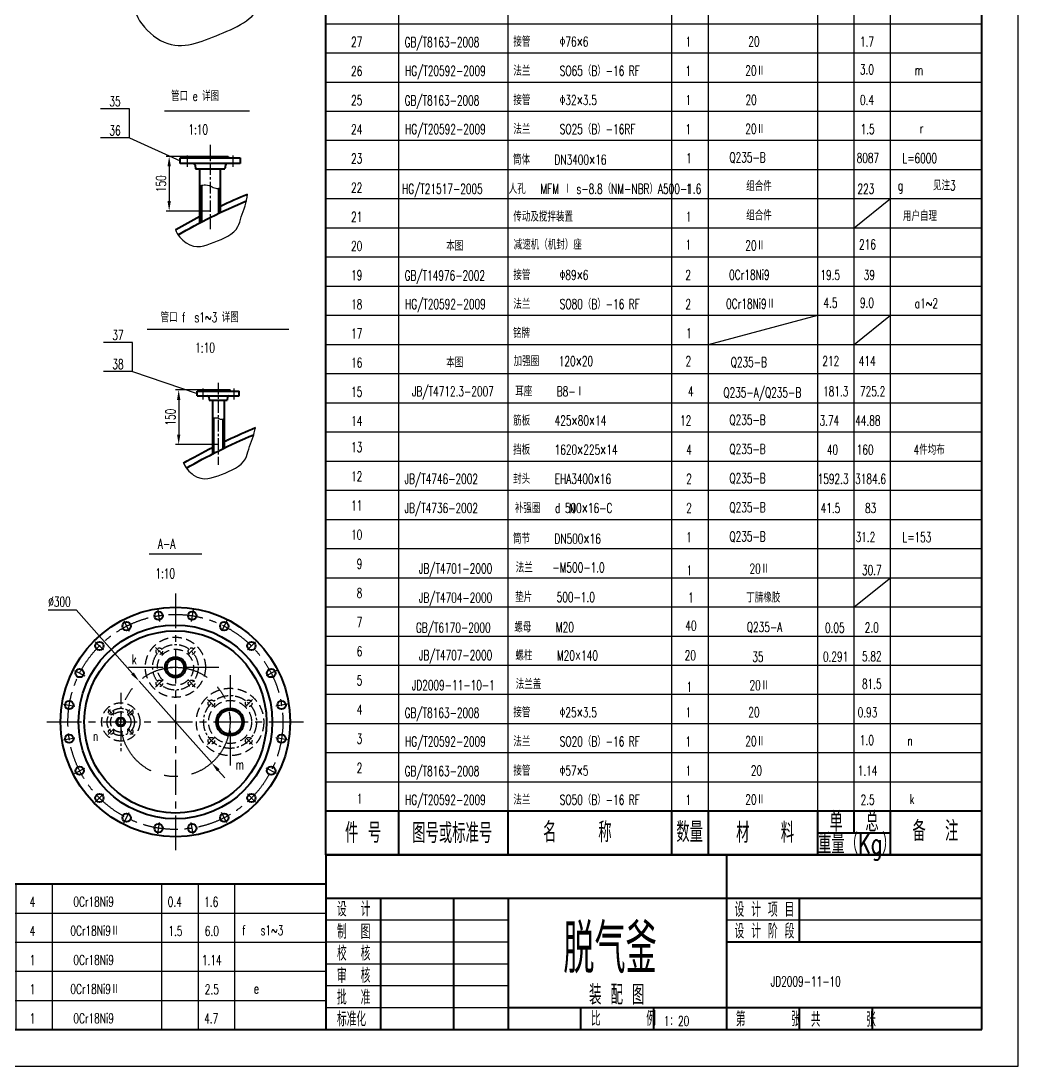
# Model space of a CAD drawing. Header units: millimetres. Extents: x -100310 to -88430, y -9131 to 7689.
# Drawn here: x -93904 to -88430, y -9131 to -3396 of the extents above; entities that cross this region are included whole.
import ezdxf
from ezdxf.enums import TextEntityAlignment as Align

# ---------------------------------------------------------------- set-up
doc = ezdxf.new("R2010")
doc.units = ezdxf.units.MM
doc.linetypes.add('CENTERX2', pattern=[101.6, 63.5, -12.7, 12.7, -12.7])
doc.linetypes.add('DASHED2', pattern=[9.525, 6.35, -3.175])
for name, color, linetype in [('图层1', 1, 'CENTERX2'), ('图层3', 211, 'Continuous'), ('图层4', 6, 'DASHED2')]:
    doc.layers.add(name, color=color, linetype=linetype)
doc.layers.add('图层2', color=4, linetype='Continuous', lineweight=40)
doc.styles.add('HZ', font='ROMANS.shx', dxfattribs={"width": 0.667, "height": 54, "bigfont": 'HZ.shx'})
doc.styles.add('比例1：16', font='ROMANS.shx', dxfattribs={"width": 0.7, "height": 48, "bigfont": 'HZ.shx'})
doc.styles.add('比例1：20', font='ROMANS.shx', dxfattribs={"width": 0.7, "height": 60, "bigfont": 'HZ.shx'})
doc.dimstyles.new('副本比例1：20', dxfattribs={"dimtxt": 60, "dimasz": 55, "dimexe": 17, "dimexo": 0, "dimgap": 18, "dimtad": 1, "dimtoh": 1, "dimdsep": 46, "dimtxsty": '比例1：20', "dimcen": 25, "dimclrd": 6, "dimclre": 6, "dimclrt": 256, "dimadec": 0, "dimazin": 0, "dimtfac": 1, "dimtmove": 0, "dimatfit": 3, "dimfxl": 0, "dimlwd": -1, "dimlwe": -1, "dimarcsym": 0})
doc.dimstyles.new('比例1：20', dxfattribs={"dimtxt": 60, "dimasz": 55, "dimexe": 17, "dimexo": 0, "dimgap": 18, "dimtad": 1, "dimdsep": 46, "dimtxsty": '比例1：20', "dimcen": 25, "dimclrd": 6, "dimclre": 6, "dimclrt": 256, "dimadec": 0, "dimazin": 0, "dimtfac": 1, "dimtmove": 0, "dimatfit": 3, "dimfxl": 0, "dimlwd": -1, "dimlwe": -1, "dimarcsym": 0})

# ---------------------------------------------------------------- blocks, each defined once
blk = doc.blocks.new('图幅A1（竖）')
for p, q in [((594, 0), (594, 841)), ((0, 0), (594, 0))]:
    blk.add_line(p, q)
at = {"layer": '图层2'}
for p, q in [((584, 10), (584, 831)), ((25, 10), (584, 10))]:
    blk.add_line(p, q, dxfattribs=at)
blk = doc.blocks.new('明细表表格细')
for p, q in [((0, 8), (180, 8)), ((20, 0), (20, 8)), ((50, 0), (50, 8)), ((95, 0), (95, 8)), ((105, 0), (105, 8)), ((135, 0), (135, 8)), ((145, 0), (145, 8)), ((155, 0), (155, 8))]:
    blk.add_line(p, q)
at = {"layer": '图层2'}
blk.add_line((0, 0), (0, 8), dxfattribs=at)
blk = doc.blocks.new('明细标题栏')
at = {"layer": '图层2'}
for p, q in [((0, 0), (0, 12)), ((0, 12), (180, 12)), ((20, 0), (20, 12)), ((50, 0), (50, 12)), ((95, 0), (95, 12)), ((105, 0), (105, 12)), ((135, 0), (135, 12)), ((145, 6), (145, 12)), ((155, 0), (155, 12)), ((135, 6), (155, 6)), ((0, 0), (180, 0))]:
    blk.add_line(p, q, dxfattribs=at)
at = {"style": '比例1：16', "width": 0.7}
for s, p in [('单', (138.22, 6.31)), ('总', (148.09, 6.31)), ('件 号', (5.25, 3.25)), ('图号或标准号', (23.69, 3.17)), ('名    称', (59.63, 3.42)), ('数量', (96.2, 3.45)), ('材   料', (112.6, 3.27)), ('备  注', (161, 3.75)), ('重量（Kg）', (135.1, 0.3))]:
    blk.add_text(s, height=5.5, dxfattribs=at).set_placement(p)
blk = doc.blocks.new('*D78')
at = {"color": 6}
for p, q in [((-93754.7, -6627.7), (-93601.1, -6627.7)), ((-93601.1, -6627.7), (-93291.4, -6976.8)), ((-92856.7, -7466.8), (-93254.9, -7018)), ((-92820.2, -7508), (-92783.7, -7549.1))]:
    blk.add_line(p, q, dxfattribs=at)
for points in [[(-93284.5, -6970.7), (-93298.2, -6982.9), (-93254.9, -7018)], [(-92813.3, -7501.9), (-92827, -7514), (-92856.7, -7466.8)]]:
    blk.add_solid(points, dxfattribs=at)
at = {"layer": 'Defpoints', "color": 0}
for p in [(-93254.9, -7018), (-92856.7, -7466.8)]:
    blk.add_point(p, dxfattribs=at)
at = {"insert": (-93692.1, -6582.7), "char_height": 54, "attachment_point": 5, "style": 'HZ'}
blk.add_mtext('%%c300', dxfattribs=at)
blk = doc.blocks.new('*D81')
at = {"color": 6}
for p, q in [((-92885.9, -5420.1), (-93054.8, -5420.1)), ((-93037.8, -5475.1), (-93037.8, -5665.1)), ((-92820.9, -5720.1), (-93054.8, -5720.1))]:
    blk.add_line(p, q, dxfattribs=at)
for points in [[(-93047, -5475.1), (-93028.7, -5475.1), (-93037.8, -5420.1)], [(-93047, -5665.1), (-93028.7, -5665.1), (-93037.8, -5720.1)]]:
    blk.add_solid(points, dxfattribs=at)
at = {"layer": 'Defpoints', "color": 0}
for p in [(-92885.9, -5420.1), (-93037.8, -5720.1), (-92820.9, -5720.1)]:
    blk.add_point(p, dxfattribs=at)
at = {"insert": (-93082.8, -5570.1), "char_height": 54, "attachment_point": 5, "rotation": 90, "style": 'HZ'}
blk.add_mtext('150', dxfattribs=at)
blk = doc.blocks.new('*D39')
at = {"color": 6}
for p, q in [((-92963.4, -4138.7), (-93107, -4138.7)), ((-93090, -4193.7), (-93090, -4383.7)), ((-92864.4, -4438.7), (-93107, -4438.7))]:
    blk.add_line(p, q, dxfattribs=at)
for points in [[(-93099.2, -4193.7), (-93080.8, -4193.7), (-93090, -4138.7)], [(-93099.2, -4383.7), (-93080.8, -4383.7), (-93090, -4438.7)]]:
    blk.add_solid(points, dxfattribs=at)
at = {"layer": 'Defpoints', "color": 0}
for p in [(-92963.4, -4138.7), (-93090, -4438.7), (-92864.4, -4438.7)]:
    blk.add_point(p, dxfattribs=at)
at = {"insert": (-93135, -4288.7), "char_height": 54, "attachment_point": 5, "rotation": 90, "style": 'HZ'}
blk.add_mtext('150', dxfattribs=at)
blk = doc.blocks.new('明细表表格粗')
for p, q in [((20, 0), (20, 8)), ((50, 0), (50, 8)), ((95, 0), (95, 8)), ((105, 0), (105, 8)), ((135, 0), (135, 8)), ((145, 0), (145, 8)), ((155, 0), (155, 8))]:
    blk.add_line(p, q)
at = {"layer": '图层2'}
for p, q in [((0, 0), (0, 8)), ((0, 8), (180, 8))]:
    blk.add_line(p, q, dxfattribs=at)

msp = doc.modelspace()

# ---------------------------------------------------------------- linework, layer by layer
for p, q in [((-93306.902, -3877.792), (-93466.902, -3877.792)), ((-93306.902, -4037.792), (-93306.902, -3877.792)), ((-93115.448, -3889.33), (-92649.666, -3889.33)), ((-93306.902, -4037.792), (-93466.902, -4037.792)), ((-93306.902, -4037.792), (-93029.422, -4162.713)), ((-89329.681, -4530.804), (-89129.681, -4370.804)), ((-90129.681, -5170.804), (-89529.681, -5010.804)), ((-89329.681, -5170.804), (-89129.681, -5010.804)), ((-93211.559, -5086.455), (-92432.248, -5086.455)), ((-93290.959, -5160.006), (-93450.959, -5160.006)), ((-93290.959, -5320.006), (-93290.959, -5160.006)), ((-93290.959, -5320.006), (-93450.959, -5320.006)), ((-93290.959, -5320.006), (-92935.866, -5440.144)), ((-93200.682, -6319.123), (-92911.067, -6319.123)), ((-89329.681, -6610.804), (-89129.681, -6450.804)), ((-91229.681, -8330.804), (-92229.681, -8330.804)), ((-88629.681, -8330.804), (-90029.681, -8330.804)), ((-91229.681, -8450.804), (-92229.681, -8450.804)), ((-91229.681, -8570.804), (-92229.681, -8570.804)), ((-91229.681, -8690.804), (-92229.681, -8690.804)), ((-91229.681, -8810.804), (-92229.681, -8810.804))]:
    msp.add_line(p, q)
for points, knots in [([(-93268.555, -3359.626), (-93255.162, -3404.037), (-93093.229, -3579.772), (-92854.989, -3485.266), (-92597.506, -3384.681), (-92545.578, -3167.029), (-92491.064, -3045.831), (-92479.01, -2967.63)], [37.63734097, 37.63734097, 37.63734097, 37.63734097, 105.90136863, 258.6993209, 415.17719002, 471.34372368, 589.33263483, 589.33263483, 589.33263483, 589.33263483]), ([(-93055.871, -4541.021), (-93045.248, -4569.995), (-92964.281, -4657.863), (-92845.161, -4610.61), (-92716.42, -4560.318), (-92690.456, -4451.492), (-92663.199, -4390.893), (-92659.713, -4345.724)], [37.63734097, 37.63734097, 37.63734097, 37.63734097, 105.90136863, 258.6993209, 415.17719002, 471.34372368, 589.33263483, 589.33263483, 589.33263483, 589.33263483]), ([(-93011.268, -5821.845), (-93004.572, -5844.05), (-92923.605, -5931.918), (-92804.485, -5884.665), (-92675.744, -5834.372), (-92649.902, -5726.06), (-92623.01, -5666.034), (-92616.741, -5627.4)], [37.63734097, 37.63734097, 37.63734097, 37.63734097, 105.90136863, 258.6993209, 415.17719002, 471.34372368, 587.77145994, 587.77145994, 587.77145994, 587.77145994])]:
    msp.add_open_spline(points, degree=3, knots=knots)
at = {"layer": '图层1'}
for p, q in [((-92864.422, -4075.556), (-92864.422, -4537.969)), ((-92989.422, -4196.713), (-92989.422, -4131.345)), ((-92739.422, -4196.713), (-92739.422, -4129.903)), ((-92820.866, -5381.225), (-92820.866, -5832.1)), ((-92905.866, -5413.364), (-92905.866, -5473.37)), ((-92735.866, -5413.364), (-92735.866, -5473.37)), ((-93153.089, -6627.973), (-93143.054, -6691.33)), ((-92958.461, -6627.973), (-92968.496, -6691.33)), ((-93338.191, -6688.116), (-93309.068, -6745.272)), ((-92773.36, -6688.116), (-92802.482, -6745.272)), ((-93495.648, -6802.515), (-93450.289, -6847.874)), ((-92615.903, -6802.515), (-92661.262, -6847.874)), ((-93164.67, -6833.493), (-93123.657, -6874.505)), ((-92946.881, -6833.493), (-92987.893, -6874.505)), ((-93610.047, -6959.972), (-93552.891, -6989.094)), ((-92501.503, -6959.972), (-92558.659, -6989.094)), ((-93164.67, -7051.282), (-93123.657, -7010.27)), ((-92946.881, -7051.282), (-92987.893, -7010.27)), ((-93355.775, -7081.745), (-93355.775, -7403.031)), ((-93670.19, -7145.074), (-93606.832, -7155.109)), ((-92879.105, -7119.058), (-92837.507, -7160.656)), ((-92632.446, -7119.058), (-92674.044, -7160.656)), ((-92441.36, -7145.074), (-92504.718, -7155.109)), ((-93424.365, -7173.798), (-93393.252, -7204.911)), ((-93287.186, -7173.798), (-93318.299, -7204.911)), ((-93424.365, -7310.977), (-93393.252, -7279.864)), ((-93287.186, -7310.977), (-93318.299, -7279.864)), ((-93670.19, -7339.701), (-93606.832, -7329.667)), ((-92879.105, -7365.717), (-92837.507, -7324.119)), ((-92632.446, -7365.717), (-92674.044, -7324.119)), ((-92441.36, -7339.701), (-92504.718, -7329.667)), ((-93610.047, -7524.803), (-93552.891, -7495.681)), ((-92501.503, -7524.803), (-92558.659, -7495.681)), ((-93495.648, -7682.26), (-93450.289, -7636.901)), ((-92615.903, -7682.26), (-92661.262, -7636.901)), ((-93338.191, -7796.659), (-93309.068, -7739.504)), ((-92773.36, -7796.659), (-92802.482, -7739.504)), ((-93153.089, -7856.803), (-93143.054, -7793.445)), ((-92958.461, -7856.803), (-92968.496, -7793.445))]:
    msp.add_line(p, q, dxfattribs=at)
at = {"layer": '图层1', "ltscale": 3}
for p, q in [((-93055.775, -6536.742), (-93055.775, -7948.033)), ((-93313.458, -6942.388), (-92798.092, -6942.388)), ((-92755.775, -6985.441), (-92755.775, -7499.334)), ((-93761.42, -7242.388), (-92350.13, -7242.388))]:
    msp.add_line(p, q, dxfattribs=at)
msp.add_circle((-93055.775, -7242.388), 590, dxfattribs=at)
at = {"layer": '图层1'}
for centre, radius in [((-93055.775, -6942.388), 125), ((-92755.775, -7242.388), 145), ((-93355.775, -7242.388), 75)]:
    msp.add_circle(centre, radius, dxfattribs=at)
at = {"layer": '图层1', "ltscale": 6}
msp.add_circle((-93055.775, -7242.388), 300, dxfattribs=at)
at = {"layer": '图层2'}
for p, q in [((-93029.422, -4146.713), (-92699.422, -4146.713)), ((-93029.422, -4178.713), (-93029.422, -4146.713)), ((-92699.422, -4178.713), (-93029.422, -4178.713)), ((-92963.422, -4138.713), (-92765.422, -4138.713)), ((-92963.422, -4146.713), (-92963.422, -4138.713)), ((-92765.422, -4138.713), (-92765.422, -4146.713)), ((-92699.422, -4146.713), (-92699.422, -4178.713)), ((-92947.344, -4187.494), (-92944.984, -4206.713)), ((-92944.984, -4206.713), (-92783.86, -4206.713)), ((-92921.422, -4503.514), (-92921.422, -4206.713)), ((-92807.422, -4446.679), (-92807.422, -4206.713)), ((-92781.5, -4187.494), (-92783.86, -4206.713)), ((-92911.422, -4498.309), (-92911.422, -4296.878)), ((-92817.422, -4451.453), (-92817.422, -4313.796)), ((-92935.866, -5452.144), (-92935.866, -5428.144)), ((-92935.866, -5428.144), (-92705.866, -5428.144)), ((-92885.866, -5428.144), (-92885.866, -5420.144)), ((-92885.866, -5420.144), (-92755.866, -5420.144)), ((-92755.866, -5428.144), (-92755.866, -5420.144)), ((-92705.866, -5452.144), (-92705.866, -5428.144)), ((-92935.866, -5452.144), (-92705.866, -5452.144)), ((-92872.003, -5459.169), (-92869.919, -5476.144)), ((-92869.919, -5476.144), (-92771.813, -5476.144)), ((-92852.866, -5476.144), (-92852.866, -5772.014)), ((-92788.866, -5476.144), (-92788.866, -5740.119)), ((-92769.728, -5459.169), (-92771.813, -5476.144)), ((-92845.866, -5574.403), (-92845.866, -5768.442)), ((-92795.866, -5580.21), (-92795.866, -5743.526)), ((-92229.681, -7970.804), (-92229.681, -8930.804)), ((-88629.681, -7970.804), (-92229.681, -7970.804)), ((-90029.681, -7970.804), (-90029.681, -8930.804)), ((-88629.681, -8210.804), (-92229.681, -8210.804)), ((-91929.681, -8210.804), (-91929.681, -8930.804)), ((-91529.681, -8210.804), (-91529.681, -8930.804)), ((-91229.681, -8210.804), (-91229.681, -8930.804)), ((-89629.681, -8450.804), (-89629.681, -8210.804)), ((-88629.681, -8450.804), (-90029.681, -8450.804)), ((-88629.681, -8810.804), (-91229.681, -8810.804)), ((-90829.681, -8930.804), (-90829.681, -8810.804)), ((-90429.681, -8930.804), (-90429.681, -8810.804)), ((-89629.681, -8930.804), (-89629.681, -8810.804)), ((-89229.681, -8930.804), (-89229.681, -8810.804))]:
    msp.add_line(p, q, dxfattribs=at)
for centre, radius in [((-93055.775, -7242.388), 630), ((-93148.072, -6659.652), 23), ((-92963.479, -6659.652), 23), ((-93323.63, -6716.694), 23), ((-92787.921, -6716.694), 23), ((-93055.775, -7242.388), 532), ((-93055.775, -7242.388), 500), ((-93472.968, -6825.195), 23), ((-92638.582, -6825.195), 23), ((-93055.775, -6942.388), 57), ((-93055.775, -6942.388), 47), ((-93581.469, -6974.533), 23), ((-92530.081, -6974.533), 23), ((-93638.511, -7150.091), 23), ((-92755.775, -7242.388), 76), ((-92473.039, -7150.091), 23), ((-93355.775, -7242.388), 25), ((-93355.775, -7242.388), 20), ((-92755.775, -7242.388), 66), ((-93638.511, -7334.684), 23), ((-92473.039, -7334.684), 23), ((-93581.469, -7510.242), 23), ((-92530.081, -7510.242), 23), ((-93472.968, -7659.581), 23), ((-92638.582, -7659.581), 23), ((-93323.63, -7768.081), 23), ((-92787.921, -7768.081), 23), ((-93148.072, -7825.124), 23), ((-92963.479, -7825.124), 23)]:
    msp.add_circle(centre, radius, dxfattribs=at)
for centre, radius, start, end in [((-92957.269, -4188.713), 10, 7, 90), ((-92771.575, -4188.713), 10, 90, 173), ((-92879.944, -5460.144), 8, 7, 90), ((-92761.788, -5460.144), 8, 90, 173)]:
    msp.add_arc(centre, radius, start, end, dxfattribs=at)
at = {"layer": '图层2', "extrusion": (0, 0, -1)}
for centre, start_param, end_param in [((-90464.422, -5678.583), 3.85249674, 4.00815324), ((-90420.866, -6960.014), 3.85321154, 4.00661735)]:
    msp.add_ellipse(centre, major_axis=(3400, 0), ratio=0.5, start_param=start_param, end_param=end_param, dxfattribs=at)
at = {"layer": '图层2'}
msp.add_open_spline([(-92807.422, -4411.282), (-92759.438, -4388.717), (-92710.174, -4366.853), (-92659.713, -4345.724)], degree=3, dxfattribs=at)
for points, knots in [([(-93055.871, -4541.021), (-93055.009, -4540.521), (-93054.147, -4540.021), (-93010.684, -4514.867), (-92966.706, -4490.833), (-92921.422, -4467.454)], [3.8529625708, 3.8529625708, 3.8529625708, 3.8529625708, 3.8541144423, 3.8541144423, 3.9109904865, 3.9109904865, 3.9109904865, 3.9109904865]), ([(-92788.866, -5704.589), (-92781.909, -5701.25), (-92774.924, -5697.927), (-92718.837, -5671.466), (-92668.418, -5649.048), (-92616.741, -5627.4)], [3.9475801742, 3.9475801742, 3.9475801742, 3.9475801742, 3.9560104851, 3.9560104851, 4.0150117903, 4.0150117903, 4.0150117903, 4.0150117903]), ([(-93011.268, -5821.845), (-93010.888, -5821.625), (-93010.508, -5821.405), (-92959.606, -5791.934), (-92907.146, -5763.558), (-92852.866, -5736.113)], [3.8534289884, 3.8534289884, 3.8534289884, 3.8534289884, 3.8539367673, 3.8539367673, 3.9214021795, 3.9214021795, 3.9214021795, 3.9214021795])]:
    msp.add_open_spline(points, degree=3, knots=knots, dxfattribs=at)
at = {"layer": '图层3'}
for points, knots in [([(-92921.422, -4298.701), (-92910.432, -4296.411), (-92863.858, -4290.498), (-92842.146, -4321.02), (-92814.56, -4313.235), (-92807.422, -4310.895)], [34.44288027, 34.44288027, 34.44288027, 34.44288027, 44.4929547, 77.28984239, 88.1330921, 88.1330921, 88.1330921, 88.1330921]), ([(-92852.866, -5575.821), (-92847.946, -5574.664), (-92821.462, -5570.073), (-92809.99, -5586.45), (-92793.601, -5579.427), (-92788.866, -5577.341)], [12.38304535, 12.38304535, 12.38304535, 12.38304535, 16.83146997, 35.37133889, 42.5001299, 42.5001299, 42.5001299, 42.5001299])]:
    msp.add_open_spline(points, degree=3, knots=knots, dxfattribs=at)
at = {"layer": '图层4', "ltscale": 8}
for centre, radius in [((-93055.775, -6942.388), 165), ((-93055.775, -6942.388), 99), ((-92755.775, -7242.388), 185), ((-93355.775, -7242.388), 105), ((-92755.775, -7242.388), 118), ((-93355.775, -7242.388), 56)]:
    msp.add_circle(centre, radius, dxfattribs=at)
at = {"layer": '图层4', "ltscale": 4}
for centre, radius in [((-93144.164, -6853.999), 18), ((-92967.387, -6853.999), 18), ((-93144.164, -7030.776), 18), ((-92967.387, -7030.776), 18), ((-92858.306, -7139.857), 18), ((-92653.245, -7139.857), 18), ((-93408.808, -7189.355), 14), ((-93302.742, -7189.355), 14), ((-93408.808, -7295.421), 14), ((-93302.742, -7295.421), 14), ((-92858.306, -7344.918), 18), ((-92653.245, -7344.918), 18)]:
    msp.add_circle(centre, radius, dxfattribs=at)

# ---------------------------------------------------------------- block references
at = {"xscale": 20, "yscale": 20, "zscale": 20}
for name, p in [('图幅A1（竖）', (-100309.681, -9130.804)), ('明细表表格细', (-92229.681, -3410.804)), ('明细表表格细', (-92229.681, -3570.804)), ('明细表表格细', (-92229.681, -3730.804)), ('明细表表格细', (-92229.681, -3890.804)), ('明细表表格细', (-92229.681, -4050.804)), ('明细表表格细', (-92229.681, -4210.804)), ('明细表表格细', (-92229.681, -4370.804)), ('明细表表格细', (-92229.681, -4530.804)), ('明细表表格细', (-92229.681, -4690.804)), ('明细表表格细', (-92229.681, -4850.804)), ('明细表表格细', (-92229.681, -5010.804)), ('明细表表格细', (-92229.681, -5170.804)), ('明细表表格细', (-92229.681, -5330.804)), ('明细表表格细', (-92229.681, -5490.804)), ('明细表表格细', (-92229.681, -5650.804)), ('明细表表格细', (-92229.681, -5810.804)), ('明细表表格细', (-92229.681, -5970.804)), ('明细表表格细', (-92229.681, -6130.804)), ('明细表表格细', (-92229.681, -6290.804)), ('明细表表格细', (-92229.681, -6450.804)), ('明细表表格细', (-92229.681, -6610.804)), ('明细表表格细', (-92229.681, -6770.804)), ('明细表表格细', (-92229.681, -6930.804)), ('明细表表格细', (-92229.681, -7090.804)), ('明细表表格细', (-92229.681, -7250.804)), ('明细表表格细', (-92229.681, -7410.804)), ('明细表表格细', (-92229.681, -7570.804)), ('明细表表格细', (-92229.681, -7730.804)), ('明细标题栏', (-92229.681, -7970.804)), ('明细表表格粗', (-95829.681, -8290.804)), ('明细表表格细', (-95829.681, -8450.804)), ('明细表表格细', (-95829.681, -8610.804)), ('明细表表格细', (-95829.681, -8770.804)), ('明细表表格细', (-95829.681, -8930.804))]:
    msp.add_blockref(name, p, dxfattribs=at)

# ---------------------------------------------------------------- texts
for s, height, style, width, p in [('27', 54, 'HZ', 0.667, (-92091.336, -3537.745)), ('GB/T8163-2008', 54, 'HZ', 0.667, (-91797.596, -3539.468)), ('接管      Φ76×6', 54, 'HZ', 0.667, (-91200.593, -3536.529)), ('1', 54, 'HZ', 0.667, (-90255.896, -3536.529)), ('20', 54, 'HZ', 0.667, (-89910.844, -3535.707)), ('1.7', 54, 'HZ', 0.667, (-89297.952, -3536.529)), ('26', 54, 'HZ', 0.667, (-92091.336, -3697.745)), ('HG/T20592-2009', 54, 'HZ', 0.667, (-91795.149, -3696.529)), ('法兰      SO65（B）-16 RF', 54, 'HZ', 0.667, (-91200.593, -3696.529)), ('1', 54, 'HZ', 0.667, (-90255.896, -3696.529)), ('20Ⅱ', 54, 'HZ', 0.667, (-89927.326, -3694.967)), ('3.0', 54, 'HZ', 0.667, (-89298.286, -3689.194)), ('m', 54, 'HZ', 0.667, (-88996.985, -3692.434)), ('管口 e 详图', 54, 'HZ', 0.667, (-93080.035, -3834.789)), ('25', 54, 'HZ', 0.667, (-92091.336, -3857.745)), ('GB/T8163-2008', 54, 'HZ', 0.667, (-91797.596, -3859.468)), ('接管      Φ32×3.5', 54, 'HZ', 0.667, (-91200.593, -3856.529)), ('1', 54, 'HZ', 0.667, (-90255.896, -3856.529)), ('20', 54, 'HZ', 0.667, (-89926.228, -3855.707)), ('0.4', 54, 'HZ', 0.667, (-89297.952, -3856.529)), ('HG/T20592-2009', 54, 'HZ', 0.667, (-91795.149, -4016.529)), ('法兰      SO25（B）-16RF', 54, 'HZ', 0.667, (-91200.593, -4016.529)), ('1:10', 54, 'HZ', 0.667, (-92984.547, -4018.473)), ('24', 54, 'HZ', 0.667, (-92091.336, -4017.745)), ('1', 54, 'HZ', 0.667, (-90255.896, -4016.529)), ('20Ⅱ', 54, 'HZ', 0.667, (-89927.326, -4014.967)), ('1.5', 54, 'HZ', 0.667, (-89294.283, -4016.529)), ('r', 54, 'HZ', 0.667, (-88970.236, -4012.434)), ('23', 54, 'HZ', 0.667, (-92091.336, -4177.745)), ('筒体     DN3400×16', 54, 'HZ', 0.667, (-91202.73, -4184.023)), ('1', 54, 'HZ', 0.667, (-90251.873, -4175.707)), ('Q235-B', 54, 'HZ', 0.667, (-90014.418, -4171.619)), ('8087', 54, 'HZ', 0.667, (-89316.163, -4174.425)), ('L=6000', 54, 'HZ', 0.667, (-89064.612, -4175.707)), ('22', 54, 'HZ', 0.667, (-92091.336, -4337.745)), ('HG/T21517-2005', 54, 'HZ', 0.667, (-91811.661, -4344.137)), ('人孔   MFM Ⅰ s-8.8（NM-NBR）A500-1.6', 54, 'HZ', 0.667, (-91226.178, -4344.137)), ('1', 54, 'HZ', 0.667, (-90253.74, -4344.137)), ('组合件', 54, 'HZ', 0.667, (-89922.1, -4329.145)), ('223', 54, 'HZ', 0.667, (-89311.561, -4344.137)), ('g      见注3', 54, 'HZ', 0.667, (-89089.922, -4325.451)), ('21', 54, 'HZ', 0.667, (-92091.336, -4497.745)), ('传动及搅拌装置', 54, 'HZ', 0.667, (-91200.593, -4496.529)), ('1', 54, 'HZ', 0.667, (-90254.044, -4496.529)), ('组合件', 54, 'HZ', 0.667, (-89922.1, -4489.145)), ('用户自理', 54, 'HZ', 0.667, (-89062.128, -4493.188)), ('20', 54, 'HZ', 0.667, (-92091.336, -4657.745)), ('本图', 54, 'HZ', 0.667, (-91569.199, -4656.529)), ('减速机（机封）座', 54, 'HZ', 0.667, (-91198.9, -4649.835)), ('1', 54, 'HZ', 0.667, (-90255.339, -4650.012)), ('20Ⅱ', 54, 'HZ', 0.667, (-89927.326, -4654.967)), ('216', 54, 'HZ', 0.667, (-89302.66, -4649.021)), ('GB/T14976-2002', 54, 'HZ', 0.667, (-91797.596, -4819.468)), ('接管      Φ89×6', 54, 'HZ', 0.667, (-91200.593, -4816.529)), ('0Cr18Ni9', 54, 'HZ', 0.667, (-90016.043, -4815.707)), ('19', 54, 'HZ', 0.667, (-92091.336, -4817.745)), ('2', 54, 'HZ', 0.667, (-90255.896, -4816.529)), ('19.5', 54, 'HZ', 0.667, (-89515.041, -4816.529)), ('39', 54, 'HZ', 0.667, (-89277.244, -4816.529)), ('18', 54, 'HZ', 0.667, (-92091.336, -4977.745)), ('HG/T20592-2009', 54, 'HZ', 0.667, (-91795.149, -4976.529)), ('法兰      SO80（B）-16 RF', 54, 'HZ', 0.667, (-91200.593, -4976.529)), ('2', 54, 'HZ', 0.667, (-90255.896, -4976.529)), ('0Cr18Ni9Ⅱ', 54, 'HZ', 0.667, (-90032.525, -4974.967)), ('4.5', 54, 'HZ', 0.667, (-89498.286, -4969.194)), ('9.0', 54, 'HZ', 0.667, (-89298.286, -4969.194)), ('a1~2', 54, 'HZ', 0.667, (-88996.985, -4972.434)), ('管口 f  s1~3 详图', 54, 'HZ', 0.667, (-93137.421, -5048.804)), ('17', 54, 'HZ', 0.667, (-92091.336, -5137.745)), ('铭牌', 54, 'HZ', 0.667, (-91202.443, -5135.707)), ('1', 54, 'HZ', 0.667, (-90251.873, -5135.707)), ('1:10', 54, 'HZ', 0.667, (-92947.275, -5215.597)), ('16', 54, 'HZ', 0.667, (-92091.336, -5297.745)), ('本图', 54, 'HZ', 0.667, (-91569.199, -5296.529)), ('加强圈    120×20', 54, 'HZ', 0.667, (-91198.9, -5289.835)), ('2', 54, 'HZ', 0.667, (-90255.339, -5290.012)), ('Q235-B', 54, 'HZ', 0.667, (-90007.336, -5294.967)), ('212', 54, 'HZ', 0.667, (-89504.252, -5289.021)), ('414', 54, 'HZ', 0.667, (-89304.252, -5289.021)), ('15', 54, 'HZ', 0.667, (-92091.336, -5457.745)), ('耳座     B8-Ⅰ', 54, 'HZ', 0.667, (-91190.378, -5455.365)), ('筋板     425×80×14', 54, 'HZ', 0.667, (-91201.854, -5615.707)), ('12', 54, 'HZ', 0.667, (-90285.634, -5615.707)), ('Q235-B', 54, 'HZ', 0.667, (-90014.418, -5611.619)), ('3.74', 54, 'HZ', 0.667, (-89519.787, -5615.707)), ('44.88', 54, 'HZ', 0.667, (-89324.209, -5615.707)), ('14', 54, 'HZ', 0.667, (-92091.336, -5617.745)), ('13', 54, 'HZ', 0.667, (-92091.336, -5761.617)), ('挡板     1620×225×14', 54, 'HZ', 0.667, (-91201.854, -5775.707)), ('4', 54, 'HZ', 0.667, (-90251.873, -5775.707)), ('Q235-B', 54, 'HZ', 0.667, (-90014.418, -5771.619)), ('40', 54, 'HZ', 0.667, (-89479.482, -5775.707)), ('160', 54, 'HZ', 0.667, (-89315.647, -5775.707)), ('4件均布', 54, 'HZ', 0.667, (-89003.611, -5775.707)), ('12', 54, 'HZ', 0.667, (-92091.336, -5921.617)), ('JB/T4746-2002', 54, 'HZ', 0.667, (-91797.596, -5935.707)), ('封头     EHA3400×16', 54, 'HZ', 0.667, (-91201.854, -5935.707)), ('2', 54, 'HZ', 0.667, (-90251.873, -5935.707)), ('Q235-B', 54, 'HZ', 0.667, (-90014.418, -5931.619)), ('1592.3', 54, 'HZ', 0.667, (-89530.376, -5935.707)), ('3184.6', 54, 'HZ', 0.667, (-89324.209, -5935.707)), ('11', 54, 'HZ', 0.667, (-92091.336, -6081.617)), ('JB/T4736-2002', 54, 'HZ', 0.667, (-91797.596, -6095.707)), ('补强圈   d 500×16-C', 54, 'HZ', 0.667, (-91192.708, -6095.707)), ('N', 54, 'HZ', 0.667, (-90894.259, -6097.089)), ('2', 54, 'HZ', 0.667, (-90251.873, -6095.707)), ('Q235-B', 54, 'HZ', 0.667, (-90014.418, -6091.619)), ('41.5', 54, 'HZ', 0.667, (-89513.724, -6095.707)), ('83', 54, 'HZ', 0.667, (-89270.537, -6095.707)), ('10', 54, 'HZ', 0.667, (-92091.336, -6241.617)), ('A-A', 54, 'HZ', 0.667, (-93152.019, -6292.417)), ('筒节     DN500×16', 54, 'HZ', 0.667, (-91202.73, -6264.023)), ('1', 54, 'HZ', 0.667, (-90251.873, -6255.707)), ('Q235-B', 54, 'HZ', 0.667, (-90014.418, -6251.619)), ('31.2', 54, 'HZ', 0.667, (-89321.804, -6254.425)), ('L=153', 54, 'HZ', 0.667, (-89064.612, -6255.707)), ('9', 54, 'HZ', 0.667, (-92060.564, -6401.617)), ('法兰    -M500-1.0', 54, 'HZ', 0.667, (-91187.556, -6422.063)), ('1:10', 54, 'HZ', 0.667, (-93165.656, -6454.339)), ('8', 54, 'HZ', 0.667, (-92060.564, -6561.617)), ('垫片     500-1.0', 54, 'HZ', 0.667, (-91190.912, -6584.495)), ('7', 54, 'HZ', 0.667, (-92060.564, -6721.617)), ('螺母     M20', 54, 'HZ', 0.667, (-91195.055, -6749.754)), ('k', 54, 'HZ', 0.667, (-93294.868, -6926.1)), ('6', 54, 'HZ', 0.667, (-92060.564, -6881.617)), ('螺柱     M20×140', 54, 'HZ', 0.667, (-91189.352, -6904.803)), ('5', 54, 'HZ', 0.667, (-92060.564, -7041.617)), ('法兰盖', 54, 'HZ', 0.667, (-91187.556, -7062.063)), ('4', 54, 'HZ', 0.667, (-92060.564, -7201.617)), ('GB/T8163-2008', 54, 'HZ', 0.667, (-91797.596, -7219.468)), ('接管      Φ25×3.5', 54, 'HZ', 0.667, (-91200.593, -7216.529)), ('1', 54, 'HZ', 0.667, (-90255.896, -7216.529)), ('20', 54, 'HZ', 0.667, (-89910.844, -7215.707)), ('0.93', 54, 'HZ', 0.667, (-89310.385, -7216.529)), ('n', 54, 'HZ', 0.667, (-93508.607, -7346.358)), ('3', 54, 'HZ', 0.667, (-92060.564, -7361.617)), ('HG/T20592-2009', 54, 'HZ', 0.667, (-91795.149, -7376.529)), ('法兰      SO20（B）-16 RF', 54, 'HZ', 0.667, (-91200.593, -7376.529)), ('1', 54, 'HZ', 0.667, (-90255.896, -7376.529)), ('20Ⅱ', 54, 'HZ', 0.667, (-89927.326, -7374.967)), ('1.0', 54, 'HZ', 0.667, (-89298.286, -7369.194)), ('n', 54, 'HZ', 0.667, (-89037.292, -7372.434)), ('m', 54, 'HZ', 0.667, (-92725.588, -7502.766)), ('2', 54, 'HZ', 0.667, (-92060.564, -7521.617)), ('GB/T8163-2008', 54, 'HZ', 0.667, (-91797.596, -7539.468)), ('接管      Φ57×5', 54, 'HZ', 0.667, (-91200.593, -7536.529)), ('1', 54, 'HZ', 0.667, (-90255.896, -7536.529)), ('20', 54, 'HZ', 0.667, (-89896.773, -7535.707)), ('1.14', 54, 'HZ', 0.667, (-89310.245, -7536.529)), ('1', 54, 'HZ', 0.667, (-92060.234, -7689.933)), ('HG/T20592-2009', 54, 'HZ', 0.667, (-91795.149, -7696.529)), ('法兰      SO50（B）-16 RF', 54, 'HZ', 0.667, (-91200.593, -7696.529)), ('1', 54, 'HZ', 0.667, (-90255.896, -7696.529)), ('20Ⅱ', 54, 'HZ', 0.667, (-89927.326, -7694.967)), ('2.5', 54, 'HZ', 0.667, (-89294.402, -7696.529)), ('k', 54, 'HZ', 0.667, (-89025.142, -7692.434)), ('0Cr18Ni9', 54, 'HZ', 0.667, (-93616.043, -8255.707)), ('4', 54, 'HZ', 0.667, (-93855.896, -8256.529)), ('0.4', 54, 'HZ', 0.667, (-93097.952, -8256.529)), ('1.6', 54, 'HZ', 0.667, (-92897.952, -8256.529)), ('设  计', 80, '比例1：16', 0.7, (-92168.749, -8309.615)), ('设 计 项 目', 80, '比例1：16', 0.7, (-89986.288, -8311.904)), ('4', 54, 'HZ', 0.667, (-93855.896, -8416.529)), ('0Cr18Ni9Ⅱ', 54, 'HZ', 0.667, (-93632.525, -8414.967)), ('1.5', 54, 'HZ', 0.667, (-93094.283, -8416.529)), ('6.0', 54, 'HZ', 0.667, (-92894.283, -8416.529)), ('f   s1~3', 54, 'HZ', 0.667, (-92689.062, -8412.434)), ('制  图', 80, '比例1：16', 0.7, (-92168.749, -8432.837)), ('脱气釜', 270, 'HZ', 0.667, (-90926.377, -8621.844)), ('设 计 阶 段', 80, '比例1：16', 0.7, (-89986.152, -8430.308)), ('校  核', 80, '比例1：16', 0.7, (-92168.749, -8552.16)), ('1', 54, 'HZ', 0.667, (-93855.896, -8576.529)), ('0Cr18Ni9', 54, 'HZ', 0.667, (-93616.043, -8575.707)), ('1.14', 54, 'HZ', 0.667, (-92910.245, -8576.529)), ('审  核', 80, '比例1：16', 0.7, (-92168.749, -8674.135)), ('JD2009-11-10', 54, 'HZ', 0.667, (-89787.496, -8693.235)), ('1', 54, 'HZ', 0.667, (-93855.896, -8736.529)), ('0Cr18Ni9Ⅱ', 54, 'HZ', 0.667, (-93632.525, -8734.967)), ('2.5', 54, 'HZ', 0.667, (-92894.402, -8736.529)), ('e', 54, 'HZ', 0.667, (-92625.142, -8732.434)), ('批  准', 80, '比例1：16', 0.7, (-92168.749, -8793.625)), ('装 配 图', 108, 'HZ', 0.667, (-90784.941, -8793.25)), ('标准化', 80, '比例1：16', 0.7, (-92168.749, -8912.866)), ('比      例', 80, '比例1：16', 0.7, (-90774.363, -8910.153)), ('第      张', 80, '比例1：16', 0.7, (-89979.357, -8912.218)), ('共      张', 80, '比例1：16', 0.7, (-89567.353, -8915.141)), ('1', 54, 'HZ', 0.667, (-93855.896, -8896.529)), ('0Cr18Ni9', 54, 'HZ', 0.667, (-93616.043, -8895.707)), ('4.7', 54, 'HZ', 0.667, (-92897.952, -8896.529)), ('1：20', 54, 'HZ', 0.667, (-90374.363, -8910.153))]:
    msp.add_text(s, height=height, dxfattribs=dict(style=style, width=width)).set_placement(p)
at = {"style": 'HZ', "width": 0.667}
for s, p in [('35', (-93387.195, -3864.022)), ('36', (-93387.195, -4024.022)), ('37', (-93371.252, -5146.237)), ('38', (-93371.252, -5306.237)), ('JB/T4712.3-2007', (-91532.432, -5455.365)), ('4', (-90226.718, -5455.365)), ('Q235-A/Q235-B', (-89833.802, -5461.811)), ('181.3', (-89430.722, -5455.365)), ('725.2', (-89228.249, -5455.365)), (' JB/T4701-2000', (-91530.231, -6427.409)), ('1', (-90234.579, -6437.011)), ('20Ⅱ', (-89849.759, -6428.206)), ('30.7', (-89232.935, -6436.044)), (' JB/T4704-2000', (-91530.231, -6587.409)), ('1', (-90225.802, -6586.111)), ('丁腈橡胶', (-89828.355, -6586.703)), ('GB/T6170-2000', (-91530.231, -6751.699)), ('40', (-90225.802, -6741.095)), ('Q235-A', (-89821.534, -6748.604)), ('0.05', (-89436.29, -6752.859)), ('2.0', (-89232.935, -6751.029)), (' JB/T4707-2000', (-91530.231, -6903.119)), ('20', (-90229.157, -6903.642)), ('35', (-89858.212, -6912.299)), ('0.291', (-89431.801, -6911.302)), ('5.82', (-89232.935, -6909.472)), ('JD2009-11-10-1', (-91530.231, -7067.409)), ('1', (-90234.579, -7077.011)), ('20Ⅱ', (-89849.759, -7068.206)), ('81.5', (-89232.935, -7060.639))]:
    msp.add_text(s, height=54, dxfattribs=at).set_placement(p, align=Align.CENTER)

# ---------------------------------------------------------------- dimensions: what is measured, and where the dimension line sits
for base, p1, p2, picture, middle in [((-93089.985, -4438.713), (-92963.422, -4138.713), (-92864.422, -4438.713), '*D39', (-93134.985, -4288.713)), ((-93037.841, -5720.144), (-92885.866, -5420.144), (-92820.866, -5720.144), '*D81', (-93082.841, -5570.144))]:
    dim = msp.add_linear_dim(base=base, p1=p1, p2=p2, angle=90, text='150', dimstyle='比例1：20', override={"dimtxsty": 'HZ'})
    dim.commit()
    dim.dimension.update_dxf_attribs({"geometry": picture, "text_midpoint": middle})
dim = msp.add_diameter_dim_2p(p1=(-92856.69, -7466.809), p2=(-93254.861, -7017.966), text='%%c300', dimstyle='副本比例1：20', override={"dimtxsty": 'HZ'})
dim.commit()
dim.dimension.update_dxf_attribs({"geometry": '*D78', "text_midpoint": (-93692.072, -6627.694), "dimtype": 163})

doc.saveas('drawing.dxf')
